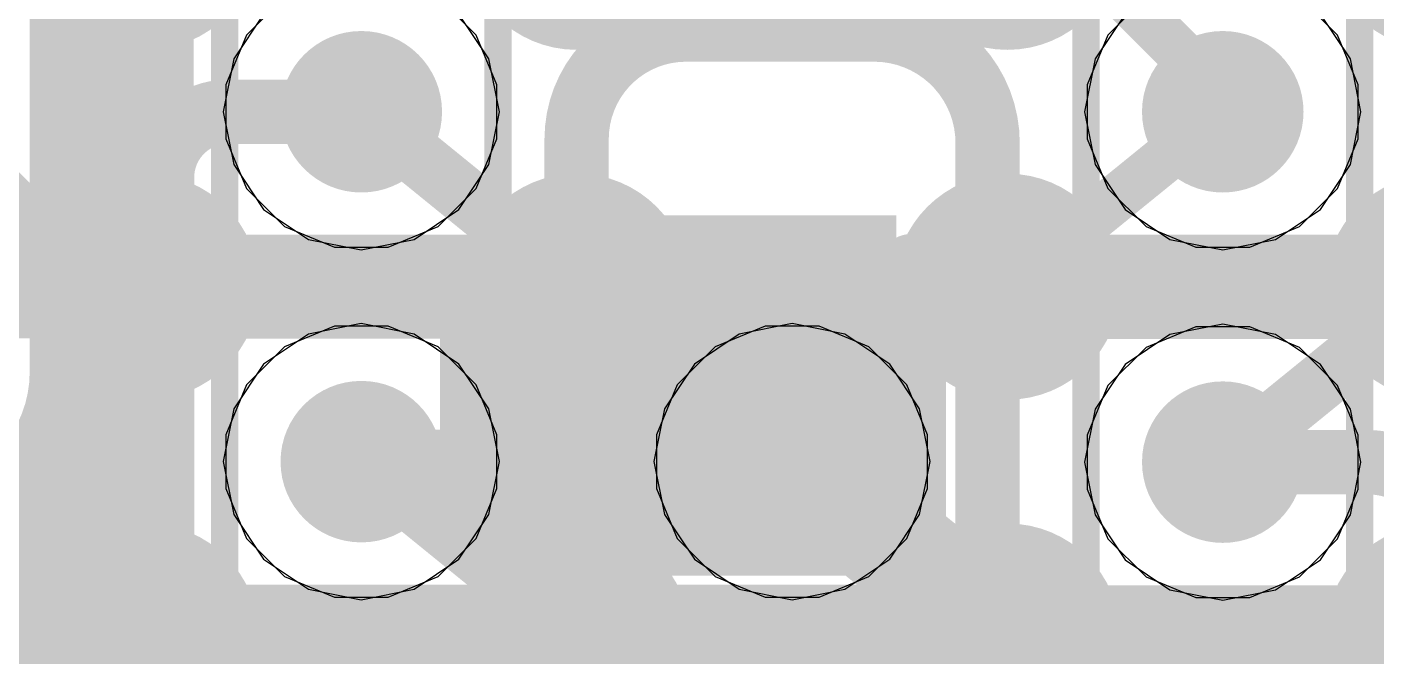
# Model space of a CAD drawing. Header units: inches. Extents: x -6 to 284, y -12 to 154.
# Drawn here: x 69.181 to 71.686, y 12.272 to 13.441 of the extents above; entities that cross this region are included whole.
import ezdxf

# ---------------------------------------------------------------- set-up
doc = ezdxf.new("R2010")
doc.units = ezdxf.units.IN
for name, color, linetype in [('Bottom Layer', 5, 'Continuous'), ('Bottom Overlay', 54, 'Continuous'), ('Bottom Paste', 16, 'Continuous'), ('Bottom Solder', 6, 'Continuous'), ('Drill Drawing', 1, 'Continuous'), ('GND-1', 16, 'Continuous'), ('GND-2', 90, 'Continuous'), ('GND-3', 216, 'Continuous'), ('GND-4', 54, 'Continuous'), ('PWR-1', 156, 'Continuous'), ('PWR-2', 130, 'Continuous'), ('Signal L1', 76, 'Continuous'), ('Signal L2', 6, 'Continuous'), ('Top Layer', 1, 'Continuous'), ('Top Paste', 8, 'Continuous'), ('Top Solder', 216, 'Continuous'), ('Via Holes', 16, 'Continuous')]:
    doc.layers.add(name, color=color, linetype=linetype)

# ---------------------------------------------------------------- blocks, each defined once
blk = doc.blocks.new('C___0402_B_102')
at = {"layer": 'Bottom Layer'}
for points in [[(-0.2413, 0.3175), (-0.2413, -0.3175), (-0.6985, -0.3175), (-0.6985, 0.3175)], [(0.6985, 0.3175), (0.6985, -0.3175), (0.2413, -0.3175), (0.2413, 0.3175)]]:
    blk.add_hatch(color=5, dxfattribs=at).paths.add_polyline_path(points)
at = {"layer": 'Bottom Paste'}
for points in [[(-0.2413, 0.3175), (-0.2413, -0.3175), (-0.6985, -0.3175), (-0.6985, 0.3175)], [(0.6985, 0.3175), (0.6985, -0.3175), (0.2413, -0.3175), (0.2413, 0.3175)]]:
    blk.add_hatch(color=16, dxfattribs=at).paths.add_polyline_path(points)
at = {"layer": 'Bottom Solder'}
for points in [[(-0.1813, 0.3775), (-0.1813, -0.3775), (-0.7585, -0.3775), (-0.7585, 0.3775)], [(0.7585, 0.3775), (0.7585, -0.3775), (0.1813, -0.3775), (0.1813, 0.3775)]]:
    blk.add_hatch(color=6, dxfattribs=at).paths.add_polyline_path(points)
at = {"layer": 'Bottom Overlay'}
for points in [[(-0.7874, -0.4064, 0.127, 0.127, 0), (-0.7874, 0.4064, 0.127, 0.127, 0)], [(-0.2794, 0.4064, 0.127, 0.127, 0), (-0.7874, 0.4064, 0.127, 0.127, 0)], [(0.7874, 0.4064, 0.127, 0.127, 0), (0.2794, 0.4064, 0.127, 0.127, 0)], [(0.7874, -0.4064, 0.127, 0.127, 0), (0.7874, 0.4064, 0.127, 0.127, 0)], [(-0.2794, -0.4064, 0.127, 0.127, 0), (-0.7874, -0.4064, 0.127, 0.127, 0)], [(0.7874, -0.4064, 0.127, 0.127, 0), (0.2794, -0.4064, 0.127, 0.127, 0)]]:
    blk.add_lwpolyline(points, format="xyseb", dxfattribs=at)
for points in [[(-0.8191, 0.4064, 0.0635, 0.0635, 1), (-0.7556, 0.4064, 0.0635, 0.0635, 1)], [(-0.8191, 0.4064, 0.0635, 0.0635, 1), (-0.7556, 0.4064, 0.0635, 0.0635, 1)], [(-0.3111, 0.4064, 0.0635, 0.0635, 1), (-0.2477, 0.4064, 0.0635, 0.0635, 1)], [(0.2477, 0.4064, 0.0635, 0.0635, 1), (0.3111, 0.4064, 0.0635, 0.0635, 1)], [(0.7556, 0.4064, 0.0635, 0.0635, 1), (0.8191, 0.4064, 0.0635, 0.0635, 1)], [(0.7556, 0.4064, 0.0635, 0.0635, 1), (0.8191, 0.4064, 0.0635, 0.0635, 1)], [(-0.8191, -0.4064, 0.0635, 0.0635, 1), (-0.7556, -0.4064, 0.0635, 0.0635, 1)], [(-0.8191, -0.4064, 0.0635, 0.0635, 1), (-0.7556, -0.4064, 0.0635, 0.0635, 1)], [(-0.3111, -0.4064, 0.0635, 0.0635, 1), (-0.2477, -0.4064, 0.0635, 0.0635, 1)], [(0.2477, -0.4064, 0.0635, 0.0635, 1), (0.3111, -0.4064, 0.0635, 0.0635, 1)], [(0.7556, -0.4064, 0.0635, 0.0635, 1), (0.8191, -0.4064, 0.0635, 0.0635, 1)], [(0.7556, -0.4064, 0.0635, 0.0635, 1), (0.8191, -0.4064, 0.0635, 0.0635, 1)]]:
    blk.add_lwpolyline(points, format="xyseb", close=True, dxfattribs=at)
blk = doc.blocks.new('200_WFBGA__10_15__127')
at = {"layer": 'Top Layer'}
h = blk.add_hatch(color=1, dxfattribs=at)
edge = h.paths.add_edge_path()
edge.add_arc((-4.4, 4.225), 0.16, 0, 360)
h = blk.add_hatch(color=1, dxfattribs=at)
edge = h.paths.add_edge_path()
edge.add_arc((-3.5999, 4.225), 0.16, 0, 360)
h = blk.add_hatch(color=1, dxfattribs=at)
edge = h.paths.add_edge_path()
edge.add_arc((-2.8001, 4.225), 0.16, 0, 360)
h = blk.add_hatch(color=1, dxfattribs=at)
edge = h.paths.add_edge_path()
edge.add_arc((-2, 4.225), 0.16, 0, 360)
h = blk.add_hatch(color=1, dxfattribs=at)
edge = h.paths.add_edge_path()
edge.add_arc((-4.4, 3.5751), 0.16, 0, 360)
h = blk.add_hatch(color=1, dxfattribs=at)
edge = h.paths.add_edge_path()
edge.add_arc((-3.5999, 3.5751), 0.16, 0, 360)
h = blk.add_hatch(color=1, dxfattribs=at)
edge = h.paths.add_edge_path()
edge.add_arc((-2.8001, 3.5751), 0.16, 0, 360)
h = blk.add_hatch(color=1, dxfattribs=at)
edge = h.paths.add_edge_path()
edge.add_arc((-2, 3.5751), 0.16, 0, 360)
at = {"layer": 'Top Paste'}
h = blk.add_hatch(color=8, dxfattribs=at)
edge = h.paths.add_edge_path()
edge.add_arc((-4.4, 4.225), 0.16, 0, 360)
h = blk.add_hatch(color=8, dxfattribs=at)
edge = h.paths.add_edge_path()
edge.add_arc((-3.5999, 4.225), 0.16, 0, 360)
h = blk.add_hatch(color=8, dxfattribs=at)
edge = h.paths.add_edge_path()
edge.add_arc((-2.8001, 4.225), 0.16, 0, 360)
h = blk.add_hatch(color=8, dxfattribs=at)
edge = h.paths.add_edge_path()
edge.add_arc((-2, 4.225), 0.16, 0, 360)
h = blk.add_hatch(color=8, dxfattribs=at)
edge = h.paths.add_edge_path()
edge.add_arc((-4.4, 3.5751), 0.16, 0, 360)
h = blk.add_hatch(color=8, dxfattribs=at)
edge = h.paths.add_edge_path()
edge.add_arc((-3.5999, 3.5751), 0.16, 0, 360)
h = blk.add_hatch(color=8, dxfattribs=at)
edge = h.paths.add_edge_path()
edge.add_arc((-2.8001, 3.5751), 0.16, 0, 360)
h = blk.add_hatch(color=8, dxfattribs=at)
edge = h.paths.add_edge_path()
edge.add_arc((-2, 3.5751), 0.16, 0, 360)
at = {"layer": 'Top Solder'}
h = blk.add_hatch(color=216, dxfattribs=at)
edge = h.paths.add_edge_path()
edge.add_arc((-4.4, 4.875), 0.21, 0, 360)
h = blk.add_hatch(color=216, dxfattribs=at)
edge = h.paths.add_edge_path()
edge.add_arc((-3.5999, 4.875), 0.21, 0, 360)
h = blk.add_hatch(color=216, dxfattribs=at)
edge = h.paths.add_edge_path()
edge.add_arc((-2.8001, 4.875), 0.21, 0, 360)
h = blk.add_hatch(color=216, dxfattribs=at)
edge = h.paths.add_edge_path()
edge.add_arc((-2, 4.875), 0.21, 0, 360)
h = blk.add_hatch(color=216, dxfattribs=at)
edge = h.paths.add_edge_path()
edge.add_arc((-4.4, 4.225), 0.21, 0, 360)
h = blk.add_hatch(color=216, dxfattribs=at)
edge = h.paths.add_edge_path()
edge.add_arc((-3.5999, 4.225), 0.21, 0, 360)
h = blk.add_hatch(color=216, dxfattribs=at)
edge = h.paths.add_edge_path()
edge.add_arc((-2.8001, 4.225), 0.21, 0, 360)
h = blk.add_hatch(color=216, dxfattribs=at)
edge = h.paths.add_edge_path()
edge.add_arc((-2, 4.225), 0.21, 0, 360)
h = blk.add_hatch(color=216, dxfattribs=at)
edge = h.paths.add_edge_path()
edge.add_arc((-4.4, 3.5751), 0.21, 0, 360)
h = blk.add_hatch(color=216, dxfattribs=at)
edge = h.paths.add_edge_path()
edge.add_arc((-3.5999, 3.5751), 0.21, 0, 360)
h = blk.add_hatch(color=216, dxfattribs=at)
edge = h.paths.add_edge_path()
edge.add_arc((-2.8001, 3.5751), 0.21, 0, 360)
h = blk.add_hatch(color=216, dxfattribs=at)
edge = h.paths.add_edge_path()
edge.add_arc((-2, 3.5751), 0.21, 0, 360)

msp = doc.modelspace()

# ---------------------------------------------------------------- hatches: boundary and pattern name
at = {"layer": 'Bottom Layer'}
h = msp.add_hatch(color=5, dxfattribs=at)
edge = h.paths.add_edge_path()
edge.add_arc((69.8018, 13.2832), 0.15, 0, 360)
h = msp.add_hatch(color=5, dxfattribs=at)
edge = h.paths.add_edge_path()
edge.add_arc((71.4018, 13.2832), 0.15, 0, 360)
h = msp.add_hatch(color=5, dxfattribs=at)
edge = h.paths.add_edge_path()
edge.add_arc((69.8018, 12.6332), 0.15, 0, 360)
h = msp.add_hatch(color=5, dxfattribs=at)
edge = h.paths.add_edge_path()
edge.add_arc((70.6018, 12.6332), 0.15, 0, 360)
h = msp.add_hatch(color=5, dxfattribs=at)
edge = h.paths.add_edge_path()
edge.add_arc((71.4018, 12.6323), 0.15, 0, 360)
at = {"layer": 'GND-1'}
h = msp.add_hatch(color=16, dxfattribs=at)
edge = h.paths.add_edge_path()
edge.add_arc((69.8018, 13.2832), 0.15, 0, 360)
h = msp.add_hatch(color=16, dxfattribs=at)
edge = h.paths.add_edge_path()
edge.add_arc((71.4018, 13.2832), 0.15, 0, 360)
h = msp.add_hatch(color=16, dxfattribs=at)
edge = h.paths.add_edge_path()
edge.add_arc((69.8018, 12.6332), 0.15, 0, 360)
h = msp.add_hatch(color=16, dxfattribs=at)
edge = h.paths.add_edge_path()
edge.add_arc((70.6018, 12.6332), 0.15, 0, 360)
h = msp.add_hatch(color=16, dxfattribs=at)
edge = h.paths.add_edge_path()
edge.add_arc((71.4018, 12.6323), 0.15, 0, 360)
at = {"layer": 'GND-2'}
h = msp.add_hatch(color=90, dxfattribs=at)
edge = h.paths.add_edge_path()
edge.add_arc((69.8018, 13.2832), 0.15, 0, 360)
h = msp.add_hatch(color=90, dxfattribs=at)
edge = h.paths.add_edge_path()
edge.add_arc((71.4018, 13.2832), 0.15, 0, 360)
h = msp.add_hatch(color=90, dxfattribs=at)
edge = h.paths.add_edge_path()
edge.add_arc((69.8018, 12.6332), 0.15, 0, 360)
h = msp.add_hatch(color=90, dxfattribs=at)
edge = h.paths.add_edge_path()
edge.add_arc((70.6018, 12.6332), 0.15, 0, 360)
h = msp.add_hatch(color=90, dxfattribs=at)
edge = h.paths.add_edge_path()
edge.add_arc((71.4018, 12.6323), 0.15, 0, 360)
at = {"layer": 'GND-3'}
h = msp.add_hatch(color=216, dxfattribs=at)
edge = h.paths.add_edge_path()
edge.add_arc((69.8018, 13.2832), 0.15, 0, 360)
h = msp.add_hatch(color=216, dxfattribs=at)
edge = h.paths.add_edge_path()
edge.add_arc((71.4018, 13.2832), 0.15, 0, 360)
h = msp.add_hatch(color=216, dxfattribs=at)
edge = h.paths.add_edge_path()
edge.add_arc((69.8018, 12.6332), 0.15, 0, 360)
h = msp.add_hatch(color=216, dxfattribs=at)
edge = h.paths.add_edge_path()
edge.add_arc((70.6018, 12.6332), 0.15, 0, 360)
h = msp.add_hatch(color=216, dxfattribs=at)
edge = h.paths.add_edge_path()
edge.add_arc((71.4018, 12.6323), 0.15, 0, 360)
at = {"layer": 'GND-4'}
h = msp.add_hatch(color=54, dxfattribs=at)
edge = h.paths.add_edge_path()
edge.add_arc((69.8018, 13.2832), 0.15, 0, 360)
h = msp.add_hatch(color=54, dxfattribs=at)
edge = h.paths.add_edge_path()
edge.add_arc((71.4018, 13.2832), 0.15, 0, 360)
h = msp.add_hatch(color=54, dxfattribs=at)
edge = h.paths.add_edge_path()
edge.add_arc((69.8018, 12.6332), 0.15, 0, 360)
h = msp.add_hatch(color=54, dxfattribs=at)
edge = h.paths.add_edge_path()
edge.add_arc((70.6018, 12.6332), 0.15, 0, 360)
h = msp.add_hatch(color=54, dxfattribs=at)
edge = h.paths.add_edge_path()
edge.add_arc((71.4018, 12.6323), 0.15, 0, 360)
at = {"layer": 'PWR-1'}
h = msp.add_hatch(color=156, dxfattribs=at)
edge = h.paths.add_edge_path()
edge.add_arc((69.8018, 13.2832), 0.15, 0, 360)
h = msp.add_hatch(color=156, dxfattribs=at)
edge = h.paths.add_edge_path()
edge.add_arc((71.4018, 13.2832), 0.15, 0, 360)
h = msp.add_hatch(color=156, dxfattribs=at)
edge = h.paths.add_edge_path()
edge.add_arc((69.8018, 12.6332), 0.15, 0, 360)
h = msp.add_hatch(color=156, dxfattribs=at)
edge = h.paths.add_edge_path()
edge.add_arc((70.6018, 12.6332), 0.15, 0, 360)
h = msp.add_hatch(color=156, dxfattribs=at)
edge = h.paths.add_edge_path()
edge.add_arc((71.4018, 12.6323), 0.15, 0, 360)
at = {"layer": 'PWR-2'}
h = msp.add_hatch(color=130, dxfattribs=at)
edge = h.paths.add_edge_path()
edge.add_arc((69.8018, 13.2832), 0.15, 0, 360)
h = msp.add_hatch(color=130, dxfattribs=at)
edge = h.paths.add_edge_path()
edge.add_arc((71.4018, 13.2832), 0.15, 0, 360)
h = msp.add_hatch(color=130, dxfattribs=at)
edge = h.paths.add_edge_path()
edge.add_arc((69.8018, 12.6332), 0.15, 0, 360)
h = msp.add_hatch(color=130, dxfattribs=at)
edge = h.paths.add_edge_path()
edge.add_arc((70.6018, 12.6332), 0.15, 0, 360)
h = msp.add_hatch(color=130, dxfattribs=at)
edge = h.paths.add_edge_path()
edge.add_arc((71.4018, 12.6323), 0.15, 0, 360)
at = {"layer": 'Signal L1'}
h = msp.add_hatch(color=76, dxfattribs=at)
edge = h.paths.add_edge_path()
edge.add_arc((69.8018, 13.2832), 0.15, 0, 360)
h = msp.add_hatch(color=76, dxfattribs=at)
edge = h.paths.add_edge_path()
edge.add_arc((71.4018, 13.2832), 0.15, 0, 360)
h = msp.add_hatch(color=76, dxfattribs=at)
edge = h.paths.add_edge_path()
edge.add_arc((69.8018, 12.6332), 0.15, 0, 360)
h = msp.add_hatch(color=76, dxfattribs=at)
edge = h.paths.add_edge_path()
edge.add_arc((70.6018, 12.6332), 0.15, 0, 360)
h = msp.add_hatch(color=76, dxfattribs=at)
edge = h.paths.add_edge_path()
edge.add_arc((71.4018, 12.6323), 0.15, 0, 360)
at = {"layer": 'Signal L2'}
h = msp.add_hatch(color=6, dxfattribs=at)
edge = h.paths.add_edge_path()
edge.add_arc((69.8018, 13.2832), 0.15, 0, 360)
h = msp.add_hatch(color=6, dxfattribs=at)
edge = h.paths.add_edge_path()
edge.add_arc((71.4018, 13.2832), 0.15, 0, 360)
h = msp.add_hatch(color=6, dxfattribs=at)
edge = h.paths.add_edge_path()
edge.add_arc((69.8018, 12.6332), 0.15, 0, 360)
h = msp.add_hatch(color=6, dxfattribs=at)
edge = h.paths.add_edge_path()
edge.add_arc((70.6018, 12.6332), 0.15, 0, 360)
h = msp.add_hatch(color=6, dxfattribs=at)
edge = h.paths.add_edge_path()
edge.add_arc((71.4018, 12.6323), 0.15, 0, 360)
at = {"layer": 'Top Layer'}
h = msp.add_hatch(color=1, dxfattribs=at)
edge = h.paths.add_edge_path()
edge.add_arc((69.8018, 13.2832), 0.15, 0, 360)
h = msp.add_hatch(color=1, dxfattribs=at)
edge = h.paths.add_edge_path()
edge.add_arc((71.4018, 13.2832), 0.15, 0, 360)
h = msp.add_hatch(color=1, dxfattribs=at)
edge = h.paths.add_edge_path()
edge.add_arc((69.8018, 12.6332), 0.15, 0, 360)
h = msp.add_hatch(color=1, dxfattribs=at)
edge = h.paths.add_edge_path()
edge.add_arc((70.6018, 12.6332), 0.15, 0, 360)
h = msp.add_hatch(color=1, dxfattribs=at)
edge = h.paths.add_edge_path()
edge.add_arc((71.4018, 12.6323), 0.15, 0, 360)
at = {"layer": 'Via Holes'}
h = msp.add_hatch(color=7, dxfattribs=at)
edge = h.paths.add_edge_path()
edge.add_arc((69.8018, 13.2832), 0.075, 0, 360)
h = msp.add_hatch(color=7, dxfattribs=at)
edge = h.paths.add_edge_path()
edge.add_arc((71.4018, 13.2832), 0.075, 0, 360)
h = msp.add_hatch(color=7, dxfattribs=at)
edge = h.paths.add_edge_path()
edge.add_arc((69.8018, 12.6332), 0.075, 0, 360)
h = msp.add_hatch(color=7, dxfattribs=at)
edge = h.paths.add_edge_path()
edge.add_arc((70.6018, 12.6332), 0.075, 0, 360)
h = msp.add_hatch(color=7, dxfattribs=at)
edge = h.paths.add_edge_path()
edge.add_arc((71.4018, 12.6323), 0.075, 0, 360)

# ---------------------------------------------------------------- linework, layer by layer
at = {"layer": 'Bottom Layer'}
for points in [[(69.3383, 12.7998, 0.3048, 0.3048, 0), (69.3383, 15.8116, 0.3048, 0.3048, 0)], [(69.3383, 12.7998, 0.3048, 0.3048, -0.414214), (68.9726, 12.434, 0.3048, 0.3048, 0)], [(70.4178, 12.8394, 0.2032, 0.2032, 0), (70.6018, 12.6554, 0.2032, 0.2032, 0)], [(70.6018, 12.6332, 0.2032, 0.2032, 0), (70.6018, 12.6554, 0.2032, 0.2032, 0)], [(69.1479, 11.89, 0.3048, 0.3048, 0), (69.1479, 12.434, 0.3048, 0.3048, 0)]]:
    msp.add_lwpolyline(points, format="xyseb", dxfattribs=at)
for points in [[(69.2621, 12.7998, 0.1524, 0.1524, 1), (69.4145, 12.7998, 0.1524, 0.1524, 1)], [(69.2621, 12.7998, 0.1524, 0.1524, 1), (69.4145, 12.7998, 0.1524, 0.1524, 1)], [(70.367, 12.8394, 0.1016, 0.1016, 1), (70.4686, 12.8394, 0.1016, 0.1016, 1)], [(70.551, 12.6554, 0.1016, 0.1016, 1), (70.6526, 12.6554, 0.1016, 0.1016, 1)], [(70.551, 12.6554, 0.1016, 0.1016, 1), (70.6526, 12.6554, 0.1016, 0.1016, 1)], [(70.551, 12.6332, 0.1016, 0.1016, 1), (70.6526, 12.6332, 0.1016, 0.1016, 1)], [(69.0717, 12.434, 0.1524, 0.1524, 1), (69.2241, 12.434, 0.1524, 0.1524, 1)]]:
    msp.add_lwpolyline(points, format="xyseb", close=True, dxfattribs=at)
at = {"layer": 'Drill Drawing'}
for points in [[(69.5478, 13.0292, 0.0508, 0.0508, 0), (69.5478, 13.5372, 0.0508, 0.0508, 0)], [(70.0558, 13.0292, 0.0508, 0.0508, 0), (70.0558, 13.5372, 0.0508, 0.0508, 0)], [(71.1478, 13.0292, 0.0508, 0.0508, 0), (71.1478, 13.5372, 0.0508, 0.0508, 0)], [(71.6558, 13.0292, 0.0508, 0.0508, 0), (71.6558, 13.5372, 0.0508, 0.0508, 0)], [(69.5478, 13.0292, 0.0508, 0.0508, 0), (70.0558, 13.0292, 0.0508, 0.0508, 0)], [(71.1478, 13.0292, 0.0508, 0.0508, 0), (71.6558, 13.0292, 0.0508, 0.0508, 0)], [(69.5478, 12.8872, 0.0508, 0.0508, 0), (70.0558, 12.8872, 0.0508, 0.0508, 0)], [(69.5478, 12.3792, 0.0508, 0.0508, 0), (69.5478, 12.8872, 0.0508, 0.0508, 0)], [(70.0558, 12.3792, 0.0508, 0.0508, 0), (70.0558, 12.8872, 0.0508, 0.0508, 0)], [(70.3478, 12.8872, 0.0508, 0.0508, 0), (70.8558, 12.8872, 0.0508, 0.0508, 0)], [(70.3478, 12.3792, 0.0508, 0.0508, 0), (70.3478, 12.8872, 0.0508, 0.0508, 0)], [(70.8558, 12.3792, 0.0508, 0.0508, 0), (70.8558, 12.8872, 0.0508, 0.0508, 0)], [(71.1478, 12.8863, 0.0508, 0.0508, 0), (71.6558, 12.8863, 0.0508, 0.0508, 0)], [(71.1478, 12.3783, 0.0508, 0.0508, 0), (71.1478, 12.8863, 0.0508, 0.0508, 0)], [(71.6558, 12.3783, 0.0508, 0.0508, 0), (71.6558, 12.8863, 0.0508, 0.0508, 0)], [(69.5478, 12.3792, 0.0508, 0.0508, 0), (70.0558, 12.3792, 0.0508, 0.0508, 0)], [(70.3478, 12.3792, 0.0508, 0.0508, 0), (70.8558, 12.3792, 0.0508, 0.0508, 0)], [(71.1478, 12.3783, 0.0508, 0.0508, 0), (71.6558, 12.3783, 0.0508, 0.0508, 0)]]:
    msp.add_lwpolyline(points, format="xyseb", dxfattribs=at)
for points in [[(69.5351, 13.0292, 0.0254, 0.0254, 1), (69.5605, 13.0292, 0.0254, 0.0254, 1)], [(69.5351, 13.0292, 0.0254, 0.0254, 1), (69.5605, 13.0292, 0.0254, 0.0254, 1)], [(70.0431, 13.0292, 0.0254, 0.0254, 1), (70.0685, 13.0292, 0.0254, 0.0254, 1)], [(70.0431, 13.0292, 0.0254, 0.0254, 1), (70.0685, 13.0292, 0.0254, 0.0254, 1)], [(71.1351, 13.0292, 0.0254, 0.0254, 1), (71.1605, 13.0292, 0.0254, 0.0254, 1)], [(71.1351, 13.0292, 0.0254, 0.0254, 1), (71.1605, 13.0292, 0.0254, 0.0254, 1)], [(71.6431, 13.0292, 0.0254, 0.0254, 1), (71.6685, 13.0292, 0.0254, 0.0254, 1)], [(71.6431, 13.0292, 0.0254, 0.0254, 1), (71.6685, 13.0292, 0.0254, 0.0254, 1)], [(69.5351, 12.8872, 0.0254, 0.0254, 1), (69.5605, 12.8872, 0.0254, 0.0254, 1)], [(69.5351, 12.8872, 0.0254, 0.0254, 1), (69.5605, 12.8872, 0.0254, 0.0254, 1)], [(70.0431, 12.8872, 0.0254, 0.0254, 1), (70.0685, 12.8872, 0.0254, 0.0254, 1)], [(70.0431, 12.8872, 0.0254, 0.0254, 1), (70.0685, 12.8872, 0.0254, 0.0254, 1)], [(70.3351, 12.8872, 0.0254, 0.0254, 1), (70.3605, 12.8872, 0.0254, 0.0254, 1)], [(70.3351, 12.8872, 0.0254, 0.0254, 1), (70.3605, 12.8872, 0.0254, 0.0254, 1)], [(70.8431, 12.8872, 0.0254, 0.0254, 1), (70.8685, 12.8872, 0.0254, 0.0254, 1)], [(70.8431, 12.8872, 0.0254, 0.0254, 1), (70.8685, 12.8872, 0.0254, 0.0254, 1)], [(71.1351, 12.8863, 0.0254, 0.0254, 1), (71.1605, 12.8863, 0.0254, 0.0254, 1)], [(71.1351, 12.8863, 0.0254, 0.0254, 1), (71.1605, 12.8863, 0.0254, 0.0254, 1)], [(71.6431, 12.8863, 0.0254, 0.0254, 1), (71.6685, 12.8863, 0.0254, 0.0254, 1)], [(71.6431, 12.8863, 0.0254, 0.0254, 1), (71.6685, 12.8863, 0.0254, 0.0254, 1)], [(69.5351, 12.3792, 0.0254, 0.0254, 1), (69.5605, 12.3792, 0.0254, 0.0254, 1)], [(69.5351, 12.3792, 0.0254, 0.0254, 1), (69.5605, 12.3792, 0.0254, 0.0254, 1)], [(70.0431, 12.3792, 0.0254, 0.0254, 1), (70.0685, 12.3792, 0.0254, 0.0254, 1)], [(70.0431, 12.3792, 0.0254, 0.0254, 1), (70.0685, 12.3792, 0.0254, 0.0254, 1)], [(70.3351, 12.3792, 0.0254, 0.0254, 1), (70.3605, 12.3792, 0.0254, 0.0254, 1)], [(70.3351, 12.3792, 0.0254, 0.0254, 1), (70.3605, 12.3792, 0.0254, 0.0254, 1)], [(70.8431, 12.3792, 0.0254, 0.0254, 1), (70.8685, 12.3792, 0.0254, 0.0254, 1)], [(70.8431, 12.3792, 0.0254, 0.0254, 1), (70.8685, 12.3792, 0.0254, 0.0254, 1)], [(71.1351, 12.3783, 0.0254, 0.0254, 1), (71.1605, 12.3783, 0.0254, 0.0254, 1)], [(71.1351, 12.3783, 0.0254, 0.0254, 1), (71.1605, 12.3783, 0.0254, 0.0254, 1)], [(71.6431, 12.3783, 0.0254, 0.0254, 1), (71.6685, 12.3783, 0.0254, 0.0254, 1)], [(71.6431, 12.3783, 0.0254, 0.0254, 1), (71.6685, 12.3783, 0.0254, 0.0254, 1)]]:
    msp.add_lwpolyline(points, format="xyseb", close=True, dxfattribs=at)
at = {"layer": 'GND-1'}
for p, q in [((69.6593, 13.4965), (69.5885, 13.4257)), ((70.0151, 13.4257), (69.9444, 13.4965)), ((71.2593, 13.4965), (71.1885, 13.4257)), ((71.6151, 13.4257), (71.5444, 13.4965)), ((69.5885, 13.4257), (69.5502, 13.3332)), ((70.0534, 13.3332), (70.0151, 13.4257)), ((71.1885, 13.4257), (71.1502, 13.3332)), ((71.6534, 13.3332), (71.6151, 13.4257)), ((69.5502, 13.3332), (69.5502, 13.2331)), ((70.0534, 13.2331), (70.0534, 13.3332)), ((71.1502, 13.3332), (71.1502, 13.2332)), ((71.6534, 13.2332), (71.6534, 13.3332)), ((69.5502, 13.2331), (69.5885, 13.1407)), ((70.0151, 13.1407), (70.0534, 13.2331)), ((71.1502, 13.2332), (71.1885, 13.1407)), ((71.6151, 13.1407), (71.6534, 13.2332)), ((69.5885, 13.1407), (69.6593, 13.0699)), ((69.9444, 13.0699), (70.0151, 13.1407)), ((71.1885, 13.1407), (71.2593, 13.0699)), ((71.5444, 13.0699), (71.6151, 13.1407)), ((69.6593, 13.0699), (69.7518, 13.0316)), ((69.8519, 13.0316), (69.9444, 13.0699)), ((71.2593, 13.0699), (71.3518, 13.0316)), ((71.4519, 13.0316), (71.5444, 13.0699)), ((69.7518, 13.0316), (69.8519, 13.0316)), ((71.3518, 13.0316), (71.4519, 13.0316)), ((69.7518, 12.8848), (69.6593, 12.8465)), ((69.8519, 12.8848), (69.7518, 12.8848)), ((69.9444, 12.8465), (69.8519, 12.8848)), ((70.5518, 12.8848), (70.4593, 12.8465)), ((70.6519, 12.8848), (70.5518, 12.8848)), ((70.7444, 12.8465), (70.6519, 12.8848)), ((71.3518, 12.8839), (71.2593, 12.8455)), ((71.4519, 12.8839), (71.3518, 12.8839)), ((71.5444, 12.8455), (71.4519, 12.8839)), ((69.6593, 12.8465), (69.5885, 12.7757)), ((70.0151, 12.7757), (69.9444, 12.8465)), ((70.4593, 12.8465), (70.3885, 12.7757)), ((70.8151, 12.7757), (70.7444, 12.8465)), ((71.2593, 12.8455), (71.1885, 12.7748)), ((71.6151, 12.7748), (71.5444, 12.8455)), ((69.5885, 12.7757), (69.5502, 12.6832)), ((70.0534, 12.6832), (70.0151, 12.7757)), ((70.3885, 12.7757), (70.3502, 12.6833)), ((70.8534, 12.6833), (70.8151, 12.7757)), ((71.1885, 12.7748), (71.1502, 12.6823)), ((71.6534, 12.6823), (71.6151, 12.7748)), ((69.5502, 12.6832), (69.5502, 12.5831)), ((70.0534, 12.5831), (70.0534, 12.6832)), ((70.3502, 12.6833), (70.3502, 12.5832)), ((70.8534, 12.5832), (70.8534, 12.6833)), ((71.1502, 12.6823), (71.1502, 12.5822)), ((71.6534, 12.5822), (71.6534, 12.6823)), ((69.5502, 12.5831), (69.5885, 12.4907)), ((70.0151, 12.4907), (70.0534, 12.5831)), ((70.3502, 12.5832), (70.3885, 12.4907)), ((70.8151, 12.4907), (70.8534, 12.5832)), ((71.1502, 12.5822), (71.1885, 12.4897)), ((71.6151, 12.4897), (71.6534, 12.5822)), ((69.5885, 12.4907), (69.6593, 12.4199)), ((69.9444, 12.4199), (70.0151, 12.4907)), ((70.3885, 12.4907), (70.4593, 12.4199)), ((70.7444, 12.4199), (70.8151, 12.4907)), ((71.1885, 12.4897), (71.2593, 12.419)), ((71.5444, 12.419), (71.6151, 12.4897)), ((69.6593, 12.4199), (69.7518, 12.3816)), ((69.8519, 12.3816), (69.9444, 12.4199)), ((70.4593, 12.4199), (70.5518, 12.3816)), ((70.6519, 12.3816), (70.7444, 12.4199)), ((71.2593, 12.419), (71.3518, 12.3807)), ((71.4519, 12.3807), (71.5444, 12.419)), ((69.7518, 12.3816), (69.8519, 12.3816)), ((70.5518, 12.3816), (70.6519, 12.3816)), ((71.3518, 12.3807), (71.4519, 12.3807))]:
    msp.add_line(p, q, dxfattribs=at)
at = {"layer": 'GND-2'}
for p, q in [((69.6593, 13.4965), (69.5885, 13.4257)), ((70.0151, 13.4257), (69.9444, 13.4965)), ((71.2593, 13.4965), (71.1885, 13.4257)), ((71.6151, 13.4257), (71.5444, 13.4965)), ((69.5885, 13.4257), (69.5502, 13.3332)), ((70.0534, 13.3332), (70.0151, 13.4257)), ((71.1885, 13.4257), (71.1502, 13.3332)), ((71.6534, 13.3332), (71.6151, 13.4257)), ((69.5502, 13.3332), (69.5502, 13.2331)), ((70.0534, 13.2331), (70.0534, 13.3332)), ((71.1502, 13.3332), (71.1502, 13.2332)), ((71.6534, 13.2332), (71.6534, 13.3332)), ((69.5502, 13.2331), (69.5885, 13.1407)), ((70.0151, 13.1407), (70.0534, 13.2331)), ((71.1502, 13.2332), (71.1885, 13.1407)), ((71.6151, 13.1407), (71.6534, 13.2332)), ((69.5885, 13.1407), (69.6593, 13.0699)), ((69.9444, 13.0699), (70.0151, 13.1407)), ((71.1885, 13.1407), (71.2593, 13.0699)), ((71.5444, 13.0699), (71.6151, 13.1407)), ((69.6593, 13.0699), (69.7518, 13.0316)), ((69.8519, 13.0316), (69.9444, 13.0699)), ((71.2593, 13.0699), (71.3518, 13.0316)), ((71.4519, 13.0316), (71.5444, 13.0699)), ((69.7518, 13.0316), (69.8519, 13.0316)), ((71.3518, 13.0316), (71.4519, 13.0316)), ((69.7518, 12.8848), (69.6593, 12.8465)), ((69.8519, 12.8848), (69.7518, 12.8848)), ((69.9444, 12.8465), (69.8519, 12.8848)), ((70.5518, 12.8848), (70.4593, 12.8465)), ((70.6519, 12.8848), (70.5518, 12.8848)), ((70.7444, 12.8465), (70.6519, 12.8848)), ((71.3518, 12.8839), (71.2593, 12.8455)), ((71.4519, 12.8839), (71.3518, 12.8839)), ((71.5444, 12.8455), (71.4519, 12.8839)), ((69.6593, 12.8465), (69.5885, 12.7757)), ((70.0151, 12.7757), (69.9444, 12.8465)), ((70.4593, 12.8465), (70.3885, 12.7757)), ((70.8151, 12.7757), (70.7444, 12.8465)), ((71.2593, 12.8455), (71.1885, 12.7748)), ((71.6151, 12.7748), (71.5444, 12.8455)), ((69.5885, 12.7757), (69.5502, 12.6832)), ((70.0534, 12.6832), (70.0151, 12.7757)), ((70.3885, 12.7757), (70.3502, 12.6833)), ((70.8534, 12.6833), (70.8151, 12.7757)), ((71.1885, 12.7748), (71.1502, 12.6823)), ((71.6534, 12.6823), (71.6151, 12.7748)), ((69.5502, 12.6832), (69.5502, 12.5831)), ((70.0534, 12.5831), (70.0534, 12.6832)), ((70.3502, 12.6833), (70.3502, 12.5832)), ((70.8534, 12.5832), (70.8534, 12.6833)), ((71.1502, 12.6823), (71.1502, 12.5822)), ((71.6534, 12.5822), (71.6534, 12.6823)), ((69.5502, 12.5831), (69.5885, 12.4907)), ((70.0151, 12.4907), (70.0534, 12.5831)), ((70.3502, 12.5832), (70.3885, 12.4907)), ((70.8151, 12.4907), (70.8534, 12.5832)), ((71.1502, 12.5822), (71.1885, 12.4897)), ((71.6151, 12.4897), (71.6534, 12.5822)), ((69.5885, 12.4907), (69.6593, 12.4199)), ((69.9444, 12.4199), (70.0151, 12.4907)), ((70.3885, 12.4907), (70.4593, 12.4199)), ((70.7444, 12.4199), (70.8151, 12.4907)), ((71.1885, 12.4897), (71.2593, 12.419)), ((71.5444, 12.419), (71.6151, 12.4897)), ((69.6593, 12.4199), (69.7518, 12.3816)), ((69.8519, 12.3816), (69.9444, 12.4199)), ((70.4593, 12.4199), (70.5518, 12.3816)), ((70.6519, 12.3816), (70.7444, 12.4199)), ((71.2593, 12.419), (71.3518, 12.3807)), ((71.4519, 12.3807), (71.5444, 12.419)), ((69.7518, 12.3816), (69.8519, 12.3816)), ((70.5518, 12.3816), (70.6519, 12.3816)), ((71.3518, 12.3807), (71.4519, 12.3807))]:
    msp.add_line(p, q, dxfattribs=at)
at = {"layer": 'GND-3'}
for p, q in [((69.6593, 13.4965), (69.5885, 13.4257)), ((70.0151, 13.4257), (69.9444, 13.4965)), ((71.2593, 13.4965), (71.1885, 13.4257)), ((71.6151, 13.4257), (71.5444, 13.4965)), ((69.5885, 13.4257), (69.5502, 13.3332)), ((70.0534, 13.3332), (70.0151, 13.4257)), ((71.1885, 13.4257), (71.1502, 13.3332)), ((71.6534, 13.3332), (71.6151, 13.4257)), ((69.5502, 13.3332), (69.5502, 13.2331)), ((70.0534, 13.2331), (70.0534, 13.3332)), ((71.1502, 13.3332), (71.1502, 13.2332)), ((71.6534, 13.2332), (71.6534, 13.3332)), ((69.5502, 13.2331), (69.5885, 13.1407)), ((70.0151, 13.1407), (70.0534, 13.2331)), ((71.1502, 13.2332), (71.1885, 13.1407)), ((71.6151, 13.1407), (71.6534, 13.2332)), ((69.5885, 13.1407), (69.6593, 13.0699)), ((69.9444, 13.0699), (70.0151, 13.1407)), ((71.1885, 13.1407), (71.2593, 13.0699)), ((71.5444, 13.0699), (71.6151, 13.1407)), ((69.6593, 13.0699), (69.7518, 13.0316)), ((69.8519, 13.0316), (69.9444, 13.0699)), ((71.2593, 13.0699), (71.3518, 13.0316)), ((71.4519, 13.0316), (71.5444, 13.0699)), ((69.7518, 13.0316), (69.8519, 13.0316)), ((71.3518, 13.0316), (71.4519, 13.0316)), ((69.7518, 12.8848), (69.6593, 12.8465)), ((69.8519, 12.8848), (69.7518, 12.8848)), ((69.9444, 12.8465), (69.8519, 12.8848)), ((70.5518, 12.8848), (70.4593, 12.8465)), ((70.6519, 12.8848), (70.5518, 12.8848)), ((70.7444, 12.8465), (70.6519, 12.8848)), ((71.3518, 12.8839), (71.2593, 12.8455)), ((71.4519, 12.8839), (71.3518, 12.8839)), ((71.5444, 12.8455), (71.4519, 12.8839)), ((69.6593, 12.8465), (69.5885, 12.7757)), ((70.0151, 12.7757), (69.9444, 12.8465)), ((70.4593, 12.8465), (70.3885, 12.7757)), ((70.8151, 12.7757), (70.7444, 12.8465)), ((71.2593, 12.8455), (71.1885, 12.7748)), ((71.6151, 12.7748), (71.5444, 12.8455)), ((69.5885, 12.7757), (69.5502, 12.6832)), ((70.0534, 12.6832), (70.0151, 12.7757)), ((70.3885, 12.7757), (70.3502, 12.6833)), ((70.8534, 12.6833), (70.8151, 12.7757)), ((71.1885, 12.7748), (71.1502, 12.6823)), ((71.6534, 12.6823), (71.6151, 12.7748)), ((69.5502, 12.6832), (69.5502, 12.5831)), ((70.0534, 12.5831), (70.0534, 12.6832)), ((70.3502, 12.6833), (70.3502, 12.5832)), ((70.8534, 12.5832), (70.8534, 12.6833)), ((71.1502, 12.6823), (71.1502, 12.5822)), ((71.6534, 12.5822), (71.6534, 12.6823)), ((69.5502, 12.5831), (69.5885, 12.4907)), ((70.0151, 12.4907), (70.0534, 12.5831)), ((70.3502, 12.5832), (70.3885, 12.4907)), ((70.8151, 12.4907), (70.8534, 12.5832)), ((71.1502, 12.5822), (71.1885, 12.4897)), ((71.6151, 12.4897), (71.6534, 12.5822)), ((69.5885, 12.4907), (69.6593, 12.4199)), ((69.9444, 12.4199), (70.0151, 12.4907)), ((70.3885, 12.4907), (70.4593, 12.4199)), ((70.7444, 12.4199), (70.8151, 12.4907)), ((71.1885, 12.4897), (71.2593, 12.419)), ((71.5444, 12.419), (71.6151, 12.4897)), ((69.6593, 12.4199), (69.7518, 12.3816)), ((69.8519, 12.3816), (69.9444, 12.4199)), ((70.4593, 12.4199), (70.5518, 12.3816)), ((70.6519, 12.3816), (70.7444, 12.4199)), ((71.2593, 12.419), (71.3518, 12.3807)), ((71.4519, 12.3807), (71.5444, 12.419)), ((69.7518, 12.3816), (69.8519, 12.3816)), ((70.5518, 12.3816), (70.6519, 12.3816)), ((71.3518, 12.3807), (71.4519, 12.3807))]:
    msp.add_line(p, q, dxfattribs=at)
at = {"layer": 'GND-4'}
for p, q in [((69.6593, 13.4965), (69.5885, 13.4257)), ((70.0151, 13.4257), (69.9444, 13.4965)), ((71.2593, 13.4965), (71.1885, 13.4257)), ((71.6151, 13.4257), (71.5444, 13.4965)), ((69.5885, 13.4257), (69.5502, 13.3332)), ((70.0534, 13.3332), (70.0151, 13.4257)), ((71.1885, 13.4257), (71.1502, 13.3332)), ((71.6534, 13.3332), (71.6151, 13.4257)), ((69.5502, 13.3332), (69.5502, 13.2331)), ((70.0534, 13.2331), (70.0534, 13.3332)), ((71.1502, 13.3332), (71.1502, 13.2332)), ((71.6534, 13.2332), (71.6534, 13.3332)), ((69.5502, 13.2331), (69.5885, 13.1407)), ((70.0151, 13.1407), (70.0534, 13.2331)), ((71.1502, 13.2332), (71.1885, 13.1407)), ((71.6151, 13.1407), (71.6534, 13.2332)), ((69.5885, 13.1407), (69.6593, 13.0699)), ((69.9444, 13.0699), (70.0151, 13.1407)), ((71.1885, 13.1407), (71.2593, 13.0699)), ((71.5444, 13.0699), (71.6151, 13.1407)), ((69.6593, 13.0699), (69.7518, 13.0316)), ((69.8519, 13.0316), (69.9444, 13.0699)), ((71.2593, 13.0699), (71.3518, 13.0316)), ((71.4519, 13.0316), (71.5444, 13.0699)), ((69.7518, 13.0316), (69.8519, 13.0316)), ((71.3518, 13.0316), (71.4519, 13.0316)), ((69.7518, 12.8848), (69.6593, 12.8465)), ((69.8519, 12.8848), (69.7518, 12.8848)), ((69.9444, 12.8465), (69.8519, 12.8848)), ((70.5518, 12.8848), (70.4593, 12.8465)), ((70.6519, 12.8848), (70.5518, 12.8848)), ((70.7444, 12.8465), (70.6519, 12.8848)), ((71.3518, 12.8839), (71.2593, 12.8455)), ((71.4519, 12.8839), (71.3518, 12.8839)), ((71.5444, 12.8455), (71.4519, 12.8839)), ((69.6593, 12.8465), (69.5885, 12.7757)), ((70.0151, 12.7757), (69.9444, 12.8465)), ((70.4593, 12.8465), (70.3885, 12.7757)), ((70.8151, 12.7757), (70.7444, 12.8465)), ((71.2593, 12.8455), (71.1885, 12.7748)), ((71.6151, 12.7748), (71.5444, 12.8455)), ((69.5885, 12.7757), (69.5502, 12.6832)), ((70.0534, 12.6832), (70.0151, 12.7757)), ((70.3885, 12.7757), (70.3502, 12.6833)), ((70.8534, 12.6833), (70.8151, 12.7757)), ((71.1885, 12.7748), (71.1502, 12.6823)), ((71.6534, 12.6823), (71.6151, 12.7748)), ((69.5502, 12.6832), (69.5502, 12.5831)), ((70.0534, 12.5831), (70.0534, 12.6832)), ((70.3502, 12.6833), (70.3502, 12.5832)), ((70.8534, 12.5832), (70.8534, 12.6833)), ((71.1502, 12.6823), (71.1502, 12.5822)), ((71.6534, 12.5822), (71.6534, 12.6823)), ((69.5502, 12.5831), (69.5885, 12.4907)), ((70.0151, 12.4907), (70.0534, 12.5831)), ((70.3502, 12.5832), (70.3885, 12.4907)), ((70.8151, 12.4907), (70.8534, 12.5832)), ((71.1502, 12.5822), (71.1885, 12.4897)), ((71.6151, 12.4897), (71.6534, 12.5822)), ((69.5885, 12.4907), (69.6593, 12.4199)), ((69.9444, 12.4199), (70.0151, 12.4907)), ((70.3885, 12.4907), (70.4593, 12.4199)), ((70.7444, 12.4199), (70.8151, 12.4907)), ((71.1885, 12.4897), (71.2593, 12.419)), ((71.5444, 12.419), (71.6151, 12.4897)), ((69.6593, 12.4199), (69.7518, 12.3816)), ((69.8519, 12.3816), (69.9444, 12.4199)), ((70.4593, 12.4199), (70.5518, 12.3816)), ((70.6519, 12.3816), (70.7444, 12.4199)), ((71.2593, 12.419), (71.3518, 12.3807)), ((71.4519, 12.3807), (71.5444, 12.419)), ((69.7518, 12.3816), (69.8519, 12.3816)), ((70.5518, 12.3816), (70.6519, 12.3816)), ((71.3518, 12.3807), (71.4519, 12.3807))]:
    msp.add_line(p, q, dxfattribs=at)
at = {"layer": 'PWR-1'}
for p, q in [((69.6204, 13.4646), (69.5648, 13.3814)), ((70.0388, 13.3814), (69.9832, 13.4646)), ((71.2204, 13.4646), (71.1648, 13.3814)), ((71.6388, 13.3814), (71.5832, 13.4646)), ((69.5648, 13.3814), (69.5453, 13.2832)), ((70.0584, 13.2832), (70.0388, 13.3814)), ((71.1648, 13.3814), (71.1453, 13.2832)), ((71.6584, 13.2832), (71.6388, 13.3814)), ((69.5453, 13.2832), (69.5648, 13.185)), ((70.0388, 13.185), (70.0584, 13.2832)), ((71.1453, 13.2832), (71.1648, 13.185)), ((71.6388, 13.185), (71.6584, 13.2832)), ((69.5648, 13.185), (69.6204, 13.1018)), ((69.9832, 13.1018), (70.0388, 13.185)), ((71.1648, 13.185), (71.2204, 13.1018)), ((71.5832, 13.1018), (71.6388, 13.185)), ((69.6204, 13.1018), (69.7037, 13.0462)), ((69.9, 13.0462), (69.9832, 13.1018)), ((71.2204, 13.1018), (71.3037, 13.0462)), ((71.5, 13.0462), (71.5832, 13.1018)), ((69.7037, 13.0462), (69.8018, 13.0267)), ((69.8018, 13.0267), (69.9, 13.0462)), ((71.3037, 13.0462), (71.4018, 13.0267)), ((71.4018, 13.0267), (71.5, 13.0462)), ((69.8018, 12.8897), (69.7037, 12.8702)), ((69.9, 12.8702), (69.8018, 12.8897)), ((70.6018, 12.8897), (70.5037, 12.8702)), ((70.7, 12.8702), (70.6018, 12.8897)), ((71.4018, 12.8888), (71.3037, 12.8693)), ((71.5, 12.8693), (71.4018, 12.8888)), ((69.7037, 12.8702), (69.6204, 12.8146)), ((69.9832, 12.8146), (69.9, 12.8702)), ((70.5037, 12.8702), (70.4204, 12.8146)), ((70.7832, 12.8146), (70.7, 12.8702)), ((71.3037, 12.8693), (71.2204, 12.8136)), ((71.5832, 12.8136), (71.5, 12.8693)), ((69.6204, 12.8146), (69.5648, 12.7314)), ((70.0388, 12.7314), (69.9832, 12.8146)), ((70.4204, 12.8146), (70.3648, 12.7314)), ((70.8388, 12.7314), (70.7832, 12.8146)), ((71.2204, 12.8136), (71.1648, 12.7304)), ((71.6388, 12.7304), (71.5832, 12.8136)), ((69.5648, 12.7314), (69.5453, 12.6332)), ((70.0584, 12.6332), (70.0388, 12.7314)), ((70.3648, 12.7314), (70.3453, 12.6332)), ((70.8584, 12.6332), (70.8388, 12.7314)), ((71.1648, 12.7304), (71.1453, 12.6323)), ((71.6584, 12.6323), (71.6388, 12.7304)), ((69.5453, 12.6332), (69.5648, 12.535)), ((70.0388, 12.535), (70.0584, 12.6332)), ((70.3453, 12.6332), (70.3648, 12.535)), ((70.8388, 12.535), (70.8584, 12.6332)), ((71.1453, 12.6323), (71.1648, 12.5341)), ((71.6388, 12.5341), (71.6584, 12.6323)), ((69.5648, 12.535), (69.6204, 12.4518)), ((69.9832, 12.4518), (70.0388, 12.535)), ((70.3648, 12.535), (70.4204, 12.4518)), ((70.7832, 12.4518), (70.8388, 12.535)), ((71.1648, 12.5341), (71.2204, 12.4509)), ((71.5832, 12.4509), (71.6388, 12.5341)), ((69.6204, 12.4518), (69.7037, 12.3962)), ((69.9, 12.3962), (69.9832, 12.4518)), ((70.4204, 12.4518), (70.5037, 12.3962)), ((70.7, 12.3962), (70.7832, 12.4518)), ((71.2204, 12.4509), (71.3037, 12.3953)), ((71.5, 12.3953), (71.5832, 12.4509)), ((69.7037, 12.3962), (69.8018, 12.3767)), ((69.8018, 12.3767), (69.9, 12.3962)), ((70.5037, 12.3962), (70.6018, 12.3767)), ((70.6018, 12.3767), (70.7, 12.3962)), ((71.3037, 12.3953), (71.4018, 12.3757)), ((71.4018, 12.3757), (71.5, 12.3953))]:
    msp.add_line(p, q, dxfattribs=at)
at = {"layer": 'PWR-2'}
for p, q in [((69.6204, 13.4646), (69.5648, 13.3814)), ((70.0388, 13.3814), (69.9832, 13.4646)), ((71.2204, 13.4646), (71.1648, 13.3814)), ((71.6388, 13.3814), (71.5832, 13.4646)), ((69.5648, 13.3814), (69.5453, 13.2832)), ((70.0584, 13.2832), (70.0388, 13.3814)), ((71.1648, 13.3814), (71.1453, 13.2832)), ((71.6584, 13.2832), (71.6388, 13.3814)), ((69.5453, 13.2832), (69.5648, 13.185)), ((70.0388, 13.185), (70.0584, 13.2832)), ((71.1453, 13.2832), (71.1648, 13.185)), ((71.6388, 13.185), (71.6584, 13.2832)), ((69.5648, 13.185), (69.6204, 13.1018)), ((69.9832, 13.1018), (70.0388, 13.185)), ((71.1648, 13.185), (71.2204, 13.1018)), ((71.5832, 13.1018), (71.6388, 13.185)), ((69.6204, 13.1018), (69.7037, 13.0462)), ((69.9, 13.0462), (69.9832, 13.1018)), ((71.2204, 13.1018), (71.3037, 13.0462)), ((71.5, 13.0462), (71.5832, 13.1018)), ((69.7037, 13.0462), (69.8018, 13.0267)), ((69.8018, 13.0267), (69.9, 13.0462)), ((71.3037, 13.0462), (71.4018, 13.0267)), ((71.4018, 13.0267), (71.5, 13.0462)), ((69.8018, 12.8897), (69.7037, 12.8702)), ((69.9, 12.8702), (69.8018, 12.8897)), ((71.4018, 12.8888), (71.3037, 12.8693)), ((71.5, 12.8693), (71.4018, 12.8888)), ((69.7037, 12.8702), (69.6204, 12.8146)), ((69.9832, 12.8146), (69.9, 12.8702)), ((71.3037, 12.8693), (71.2204, 12.8136)), ((71.5832, 12.8136), (71.5, 12.8693)), ((69.6204, 12.8146), (69.5648, 12.7314)), ((70.0388, 12.7314), (69.9832, 12.8146)), ((71.2204, 12.8136), (71.1648, 12.7304)), ((71.6388, 12.7304), (71.5832, 12.8136)), ((69.5648, 12.7314), (69.5453, 12.6332)), ((70.0584, 12.6332), (70.0388, 12.7314)), ((71.1648, 12.7304), (71.1453, 12.6323)), ((71.6584, 12.6323), (71.6388, 12.7304)), ((69.5453, 12.6332), (69.5648, 12.535)), ((70.0388, 12.535), (70.0584, 12.6332)), ((71.1453, 12.6323), (71.1648, 12.5341)), ((71.6388, 12.5341), (71.6584, 12.6323)), ((69.5648, 12.535), (69.6204, 12.4518)), ((69.9832, 12.4518), (70.0388, 12.535)), ((71.1648, 12.5341), (71.2204, 12.4509)), ((71.5832, 12.4509), (71.6388, 12.5341)), ((69.6204, 12.4518), (69.7037, 12.3962)), ((69.9, 12.3962), (69.9832, 12.4518)), ((71.2204, 12.4509), (71.3037, 12.3953)), ((71.5, 12.3953), (71.5832, 12.4509)), ((69.7037, 12.3962), (69.8018, 12.3767)), ((69.8018, 12.3767), (69.9, 12.3962)), ((71.3037, 12.3953), (71.4018, 12.3757)), ((71.4018, 12.3757), (71.5, 12.3953))]:
    msp.add_line(p, q, dxfattribs=at)
at = {"layer": 'Signal L1'}
for points in [[(69.0593, 13.4173, 0.1194, 0.1194, -0.414214), (69.254, 13.612, 0.1194, 0.1194, 0)], [(71.1371, 13.578, 0.0889, 0.0889, 0), (71.4018, 13.3133, 0.0889, 0.0889, 0)], [(70.2017, 13.2325, 0.1194, 0.1194, -0.414214), (70.405, 13.4359, 0.1194, 0.1194, 0)], [(70.405, 13.4359, 0.1194, 0.1194, 0), (70.7543, 13.4359, 0.1194, 0.1194, 0)], [(70.7543, 13.4359, 0.1194, 0.1194, -0.414214), (70.9651, 13.2252, 0.1194, 0.1194, 0)], [(69.4318, 13.1613, 0.1194, 0.1194, -0.414214), (69.5536, 13.2832, 0.1194, 0.1194, 0)], [(69.5536, 13.2832, 0.1194, 0.1194, 0), (69.8018, 13.2832, 0.1194, 0.1194, 0)], [(70.2017, 12.8013, 0.1194, 0.1194, 0), (70.2017, 13.2325, 0.1194, 0.1194, 0)], [(70.9651, 11.9007, 0.1194, 0.1194, 0), (70.9651, 13.2252, 0.1194, 0.1194, 0)], [(69.4318, 13.1613, 0.1194, 0.1194, 0), (69.4318, 12.7682, 0.1194, 0.1194, 0)], [(70.2017, 12.8013, 0.1194, 0.1194, -0.414214), (70.0335, 12.6332, 0.1194, 0.1194, 0)], [(69.4318, 12.3627, 0.1194, 0.1194, 0), (69.4318, 12.7682, 0.1194, 0.1194, 0)], [(69.8018, 12.6332, 0.1194, 0.1194, 0), (70.0335, 12.6332, 0.1194, 0.1194, 0)], [(71.4018, 12.6323, 0.1194, 0.1194, 0), (71.6688, 12.6323, 0.1194, 0.1194, 0)], [(71.6688, 12.6323, 0.1194, 0.1194, -0.414214), (71.8513, 12.4498, 0.1194, 0.1194, 0)], [(69.4318, 12.3614, 0.1194, 0.1194, 0), (69.4318, 12.3627, 0.1194, 0.1194, 0)], [(69.6074, 12.1826, 0.1194, 0.1194, -0.410042), (69.4318, 12.3614, 0.1194, 0.1194, 0)]]:
    msp.add_lwpolyline(points, format="xyseb", dxfattribs=at)
for points in [[(70.3752, 13.4359, 0.0597, 0.0597, 1), (70.4349, 13.4359, 0.0597, 0.0597, 1)], [(70.3752, 13.4359, 0.0597, 0.0597, 1), (70.4349, 13.4359, 0.0597, 0.0597, 1)], [(70.7245, 13.4359, 0.0597, 0.0597, 1), (70.7842, 13.4359, 0.0597, 0.0597, 1)], [(70.7245, 13.4359, 0.0597, 0.0597, 1), (70.7842, 13.4359, 0.0597, 0.0597, 1)], [(71.3796, 13.3133, 0.0445, 0.0445, 1), (71.4241, 13.3133, 0.0445, 0.0445, 1)], [(69.5238, 13.2832, 0.0597, 0.0597, 1), (69.5835, 13.2832, 0.0597, 0.0597, 1)], [(69.5238, 13.2832, 0.0597, 0.0597, 1), (69.5835, 13.2832, 0.0597, 0.0597, 1)], [(69.772, 13.2832, 0.0597, 0.0597, 1), (69.8317, 13.2832, 0.0597, 0.0597, 1)], [(70.1718, 13.2325, 0.0597, 0.0597, 1), (70.2315, 13.2325, 0.0597, 0.0597, 1)], [(70.1718, 13.2325, 0.0597, 0.0597, 1), (70.2315, 13.2325, 0.0597, 0.0597, 1)], [(70.9352, 13.2252, 0.0597, 0.0597, 1), (70.9949, 13.2252, 0.0597, 0.0597, 1)], [(70.9352, 13.2252, 0.0597, 0.0597, 1), (70.9949, 13.2252, 0.0597, 0.0597, 1)], [(69.4019, 13.1613, 0.0597, 0.0597, 1), (69.4616, 13.1613, 0.0597, 0.0597, 1)], [(69.4019, 13.1613, 0.0597, 0.0597, 1), (69.4616, 13.1613, 0.0597, 0.0597, 1)], [(70.1718, 12.8013, 0.0597, 0.0597, 1), (70.2315, 12.8013, 0.0597, 0.0597, 1)], [(70.1718, 12.8013, 0.0597, 0.0597, 1), (70.2315, 12.8013, 0.0597, 0.0597, 1)], [(69.4019, 12.7682, 0.0597, 0.0597, 1), (69.4616, 12.7682, 0.0597, 0.0597, 1)], [(69.4019, 12.7682, 0.0597, 0.0597, 1), (69.4616, 12.7682, 0.0597, 0.0597, 1)], [(69.772, 12.6332, 0.0597, 0.0597, 1), (69.8317, 12.6332, 0.0597, 0.0597, 1)], [(70.0037, 12.6332, 0.0597, 0.0597, 1), (70.0634, 12.6332, 0.0597, 0.0597, 1)], [(70.0037, 12.6332, 0.0597, 0.0597, 1), (70.0634, 12.6332, 0.0597, 0.0597, 1)], [(71.372, 12.6323, 0.0597, 0.0597, 1), (71.4317, 12.6323, 0.0597, 0.0597, 1)], [(71.639, 12.6323, 0.0597, 0.0597, 1), (71.6987, 12.6323, 0.0597, 0.0597, 1)], [(71.639, 12.6323, 0.0597, 0.0597, 1), (71.6987, 12.6323, 0.0597, 0.0597, 1)], [(69.4019, 12.3627, 0.0597, 0.0597, 1), (69.4616, 12.3627, 0.0597, 0.0597, 1)], [(69.4019, 12.3627, 0.0597, 0.0597, 1), (69.4616, 12.3627, 0.0597, 0.0597, 1)], [(69.4019, 12.3614, 0.0597, 0.0597, 1), (69.4616, 12.3614, 0.0597, 0.0597, 1)], [(69.4019, 12.3614, 0.0597, 0.0597, 1), (69.4616, 12.3614, 0.0597, 0.0597, 1)]]:
    msp.add_lwpolyline(points, format="xyseb", close=True, dxfattribs=at)
at = {"layer": 'Signal L2'}
for points in [[(69.0593, 13.1931, 0.1194, 0.1194, 0), (69.1766, 13.0757, 0.1194, 0.1194, 0)], [(69.4601, 12.9583, 0.1194, 0.1194, -0.198912), (69.1766, 13.0757, 0.1194, 0.1194, 0)], [(69.4601, 12.9583, 0.1194, 0.1194, 0), (73.2753, 12.9583, 0.1194, 0.1194, 0)], [(69.3364, 12.3095, 0.1194, 0.1194, -0.198912), (69.0263, 12.438, 0.1194, 0.1194, 0)], [(69.3364, 12.3095, 0.1194, 0.1194, 0), (72.4462, 12.3095, 0.1194, 0.1194, 0)]]:
    msp.add_lwpolyline(points, format="xyseb", dxfattribs=at)
for points in [[(69.1468, 13.0757, 0.0597, 0.0597, 1), (69.2065, 13.0757, 0.0597, 0.0597, 1)], [(69.1468, 13.0757, 0.0597, 0.0597, 1), (69.2065, 13.0757, 0.0597, 0.0597, 1)], [(69.4302, 12.9583, 0.0597, 0.0597, 1), (69.4899, 12.9583, 0.0597, 0.0597, 1)], [(69.4302, 12.9583, 0.0597, 0.0597, 1), (69.4899, 12.9583, 0.0597, 0.0597, 1)], [(69.3066, 12.3095, 0.0597, 0.0597, 1), (69.3663, 12.3095, 0.0597, 0.0597, 1)], [(69.3066, 12.3095, 0.0597, 0.0597, 1), (69.3663, 12.3095, 0.0597, 0.0597, 1)]]:
    msp.add_lwpolyline(points, format="xyseb", close=True, dxfattribs=at)
at = {"layer": 'Top Layer'}
for points in [[(69.8018, 13.2832, 0.1067, 0.1067, 0), (70.2018, 12.9582, 0.1067, 0.1067, 0)], [(71.0018, 12.9582, 0.0889, 0.0889, 0), (71.4018, 13.2832, 0.0889, 0.0889, 0)], [(68.5558, 12.9642, 0.2032, 0.2032, 0), (69.3959, 12.9642, 0.2032, 0.2032, 0)], [(69.3959, 12.9642, 0.2032, 0.2032, 0), (69.4018, 12.9582, 0.2032, 0.2032, 0)], [(71.4018, 12.6332, 0.1067, 0.1067, 0), (71.8018, 12.9582, 0.1067, 0.1067, 0)], [(70.6018, 12.6332, 0.2032, 0.2032, 0), (71.0018, 12.3082, 0.2032, 0.2032, 0)], [(69.8018, 12.6332, 0.1067, 0.1067, 0), (70.2018, 12.3082, 0.1067, 0.1067, 0)], [(71.4018, 12.6323, 0.1067, 0.1067, 0), (71.4018, 12.6332, 0.1067, 0.1067, 0)], [(68.5581, 12.3165, 0.2032, 0.2032, 0), (69.3936, 12.3165, 0.2032, 0.2032, 0)], [(69.3936, 12.3165, 0.2032, 0.2032, 0), (69.4018, 12.3082, 0.2032, 0.2032, 0)]]:
    msp.add_lwpolyline(points, format="xyseb", dxfattribs=at)
for points in [[(69.7752, 13.2832, 0.0533, 0.0533, 1), (69.8285, 13.2832, 0.0533, 0.0533, 1)], [(71.3796, 13.2832, 0.0445, 0.0445, 1), (71.4241, 13.2832, 0.0445, 0.0445, 1)], [(69.3451, 12.9642, 0.1016, 0.1016, 1), (69.4467, 12.9642, 0.1016, 0.1016, 1)], [(69.3451, 12.9642, 0.1016, 0.1016, 1), (69.4467, 12.9642, 0.1016, 0.1016, 1)], [(69.351, 12.9582, 0.1016, 0.1016, 1), (69.4526, 12.9582, 0.1016, 0.1016, 1)], [(70.1752, 12.9582, 0.0533, 0.0533, 1), (70.2285, 12.9582, 0.0533, 0.0533, 1)], [(70.9796, 12.9582, 0.0445, 0.0445, 1), (71.0241, 12.9582, 0.0445, 0.0445, 1)], [(70.551, 12.6332, 0.1016, 0.1016, 1), (70.6526, 12.6332, 0.1016, 0.1016, 1)], [(69.7752, 12.6332, 0.0533, 0.0533, 1), (69.8285, 12.6332, 0.0533, 0.0533, 1)], [(71.3752, 12.6332, 0.0533, 0.0533, 1), (71.4285, 12.6332, 0.0533, 0.0533, 1)], [(71.3752, 12.6332, 0.0533, 0.0533, 1), (71.4285, 12.6332, 0.0533, 0.0533, 1)], [(71.3752, 12.6323, 0.0533, 0.0533, 1), (71.4285, 12.6323, 0.0533, 0.0533, 1)], [(69.3428, 12.3165, 0.1016, 0.1016, 1), (69.4444, 12.3165, 0.1016, 0.1016, 1)], [(69.3428, 12.3165, 0.1016, 0.1016, 1), (69.4444, 12.3165, 0.1016, 0.1016, 1)], [(69.351, 12.3082, 0.1016, 0.1016, 1), (69.4526, 12.3082, 0.1016, 0.1016, 1)], [(70.951, 12.3082, 0.1016, 0.1016, 1), (71.0526, 12.3082, 0.1016, 0.1016, 1)], [(70.1752, 12.3082, 0.0533, 0.0533, 1), (70.2285, 12.3082, 0.0533, 0.0533, 1)]]:
    msp.add_lwpolyline(points, format="xyseb", close=True, dxfattribs=at)

# ---------------------------------------------------------------- block references
msp.add_blockref('200_WFBGA__10_15__127', (73.8018, 8.7332))
at = {"rotation": 270}
msp.add_blockref('C___0402_B_102', (70.4178, 13.2722), dxfattribs=at)

doc.saveas('drawing.dxf')
